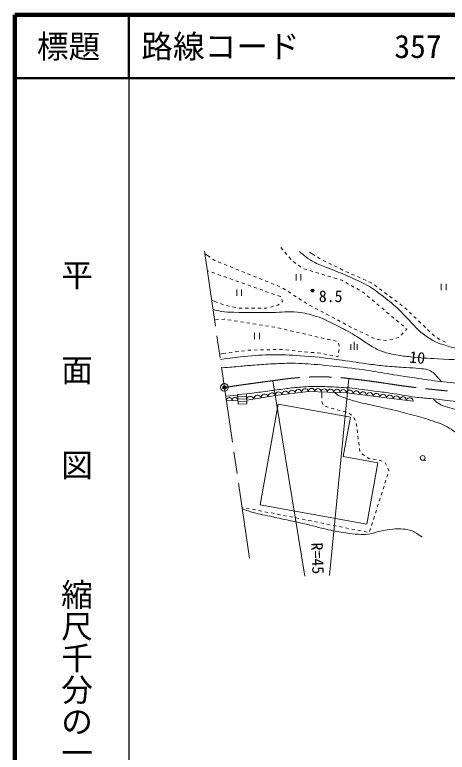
# Model space of a CAD drawing. Units: millimetres, scale not verified. Extents: x 40000 to 680000, y 20000 to 380000.
# Drawn here: x 40000 to 108333, y 263613 to 380000 of the extents above; entities that cross this region are included whole.
import ezdxf
from ezdxf.enums import TextEntityAlignment as Align

# ---------------------------------------------------------------- set-up
doc = ezdxf.new("R2010")
doc.units = ezdxf.units.MM
doc.header["$LTSCALE"] = 1000
doc.header["$PDMODE"] = 32
doc.header["$PDSIZE"] = 500
doc.linetypes.add('CHAIN', pattern=[18.5, 12, -1.5, 3.5, -1.5])
for name, color, linetype, lineweight in [('M-BGD', 7, 'Continuous', 13), ('M-BMK', 2, 'CHAIN', 13), ('M-BMK-SRVR', 3, 'Continuous', 13), ('M-STR-HTXT', 7, 'Continuous', 13), ('M-TTL', 2, 'Continuous', 140), ('M-TTL-BAND', 7, 'Continuous', 25), ('M-TTL-LINE', 7, 'Continuous', 50), ('M-TTL-TXT', 7, 'Continuous', 13)]:
    doc.layers.add(name, color=color, linetype=linetype, lineweight=lineweight)
doc.layers.add('M-OTRS', color=6, linetype='Continuous')
doc.styles.add('@ＭＳ ゴシック', font='')
doc.styles.add('ＭＳ ゴシック', font='')
doc.styles.get('@ＭＳ ゴシック').set_extended_font_data('@MS Gothic')
doc.styles.get('ＭＳ ゴシック').set_extended_font_data('MS Gothic')

msp = doc.modelspace()

# ---------------------------------------------------------------- linework, layer by layer
at = {"layer": 'M-BGD'}
for p, q in [((70027, 342286), (70857, 341728)), ((82354, 342914), (82030, 343295)), ((83002, 342152), (82678, 342533)), ((86584, 342553), (87427, 342016)), ((71272, 341449), (71657, 341190)), ((71657, 341190), (71690, 341177)), ((83650, 341390), (83326, 341771)), ((84406, 340746), (83998, 341036)), ((87849, 341747), (88271, 341478)), ((88704, 341230), (89155, 341014)), ((72154, 340991), (72618, 340805)), ((73082, 340618), (73546, 340432)), ((74010, 340246), (74474, 340060)), ((74938, 339874), (75402, 339687)), ((85221, 340167), (84813, 340457)), ((86127, 339773), (85648, 339917)), ((89605, 340797), (90056, 340580)), ((90506, 340363), (90957, 340146)), ((91407, 339929), (91858, 339713)), ((70690, 339531), (70418, 339628)), ((71632, 339196), (71161, 339364)), ((72574, 338861), (72103, 339029)), ((73517, 338527), (73046, 338694)), ((75866, 339501), (76330, 339315)), ((76795, 339129), (77259, 338943)), ((77723, 338756), (78187, 338570)), ((84440, 339059), (84440, 338059)), ((85190, 338059), (85190, 339059)), ((87084, 339484), (86605, 339629)), ((88041, 339195), (87563, 339340)), ((88999, 338906), (88520, 339051)), ((89956, 338617), (89477, 338762)), ((92308, 339496), (92400, 339452)), ((92400, 339452), (92764, 339289)), ((93220, 339086), (93677, 338882)), ((74459, 338192), (73988, 338359)), ((75401, 337857), (74930, 338024)), ((76344, 337522), (75872, 337689)), ((78651, 338384), (79115, 338198)), ((79579, 338012), (80043, 337826)), ((80507, 337639), (80971, 337453)), ((90913, 338328), (90435, 338473)), ((91658, 338104), (91392, 338184)), ((91852, 337995), (91658, 338104)), ((92725, 337507), (92288, 337751)), ((94134, 338679), (94590, 338475)), ((95047, 338272), (95504, 338068)), ((95960, 337864), (96417, 337661)), ((107393, 337533), (107393, 336533)), ((108143, 336533), (108143, 337533)), ((75081, 336642), (75081, 335642)), ((75831, 335642), (75831, 336642)), ((77286, 337187), (76815, 337355)), ((78228, 336852), (77757, 337020)), ((79170, 336517), (78699, 336685)), ((81435, 337267), (81899, 337081)), ((82335, 336839), (82757, 336572)), ((93598, 337019), (93161, 337263)), ((94470, 336531), (94034, 336775)), ((96818, 337363), (97219, 337064)), ((97620, 336765), (98020, 336466)), ((80113, 336183), (79641, 336350)), ((81055, 335848), (80584, 336015)), ((81984, 335518), (81526, 335680)), ((81989, 335505), (81984, 335518)), ((83180, 336304), (83602, 336037)), ((84025, 335770), (84448, 335503)), ((84870, 335236), (85293, 334968)), ((95038, 336214), (94907, 336287)), ((95305, 335988), (95038, 336214)), ((96070, 335344), (95688, 335666)), ((98421, 336166), (98822, 335867)), ((99223, 335568), (99623, 335269)), ((71106, 334959), (72040, 334603)), ((72507, 334425), (72975, 334247)), ((73451, 334099), (73940, 333995)), ((81356, 334115), (81575, 334171)), ((81575, 334171), (81795, 334334)), ((82318, 334721), (82183, 335044)), ((82197, 334632), (82318, 334721)), ((85715, 334701), (86138, 334434)), ((86571, 334185), (87013, 333950)), ((96834, 334699), (96452, 335021)), ((97599, 334054), (97217, 334377)), ((100024, 334970), (100425, 334671)), ((100825, 334372), (101226, 334073)), ((74429, 333891), (74918, 333788)), ((75409, 333702), (75909, 333701)), ((76409, 333701), (76909, 333700)), ((77409, 333700), (77909, 333699)), ((78409, 333699), (78909, 333698)), ((79409, 333698), (79733, 333698)), ((79733, 333698), (79903, 333741)), ((80388, 333866), (80872, 333990)), ((87454, 333716), (87896, 333481)), ((88337, 333247), (88779, 333012)), ((98363, 333410), (97981, 333732)), ((99128, 332765), (98745, 333087)), ((101622, 333769), (101983, 333423)), ((102345, 333077), (102706, 332731)), ((72196, 331905), (71697, 331878)), ((73094, 331954), (72695, 331932)), ((73193, 331939), (73094, 331954)), ((74181, 331782), (73687, 331860)), ((75169, 331626), (74675, 331704)), ((89221, 332777), (89662, 332543)), ((90104, 332308), (90545, 332074)), ((90987, 331839), (91428, 331605)), ((99892, 332120), (99510, 332443)), ((100657, 331476), (100274, 331798)), ((103067, 332386), (103428, 332040)), ((76156, 331469), (75663, 331548)), ((77144, 331313), (76650, 331391)), ((78132, 331157), (77638, 331235)), ((79119, 331000), (78626, 331078)), ((80107, 330844), (79613, 330922)), ((81095, 330687), (80601, 330765)), ((82070, 330467), (81583, 330578)), ((91870, 331370), (92311, 331135)), ((92753, 330901), (93195, 330666)), ((101421, 330831), (101039, 331153)), ((103789, 331694), (104151, 331348)), ((104512, 331003), (104873, 330657)), ((77898, 329791), (77898, 328791)), ((78648, 328791), (78648, 329791)), ((83045, 330245), (82558, 330356)), ((84020, 330023), (83533, 330134)), ((84995, 329801), (84508, 329912)), ((85970, 329579), (85483, 329690)), ((86945, 329357), (86458, 329468)), ((93643, 330445), (94093, 330228)), ((94544, 330011), (94994, 329795)), ((95445, 329578), (95896, 329361)), ((101037, 329424), (101377, 329791)), ((101717, 330158), (101938, 330395)), ((101938, 330395), (101803, 330509)), ((105234, 330311), (105595, 329965)), ((105957, 329620), (106318, 329274)), ((87921, 329135), (87433, 329246)), ((88896, 328913), (88408, 329024)), ((89871, 328691), (89383, 328802)), ((90846, 328469), (90358, 328580)), ((93602, 327125), (93602, 328375)), ((96346, 329144), (96797, 328927)), ((97270, 328786), (97765, 328718)), ((98261, 328650), (98756, 328582)), ((99241, 328693), (99726, 328816)), ((100211, 328938), (100696, 329061)), ((106727, 328997), (107175, 328773)), ((107622, 328550), (108069, 328326)), ((76818, 327051), (76869, 327058)), ((76869, 327058), (77318, 327069)), ((77817, 327081), (78317, 327094)), ((78817, 327106), (79317, 327118)), ((79817, 327131), (80317, 327143)), ((80817, 327156), (81316, 327168)), ((81816, 327180), (81999, 327185)), ((81999, 327185), (82315, 327155)), ((82812, 327107), (83310, 327059)), ((91257, 327685), (91148, 328173)), ((91174, 326701), (91257, 327195)), ((93102, 327125), (93102, 328000)), ((94102, 327125), (94102, 328000)), ((72360, 326439), (73351, 326575)), ((73846, 326643), (74341, 326711)), ((74837, 326779), (75332, 326847)), ((75827, 326915), (76323, 326983)), ((83808, 327011), (84306, 326964)), ((84803, 326916), (85301, 326868)), ((85799, 326821), (86296, 326773)), ((86794, 326725), (87292, 326677)), ((87790, 326630), (88235, 326587)), ((88235, 326587), (88287, 326577)), ((88777, 326482), (89268, 326386)), ((89759, 326291), (90250, 326196)), ((90741, 326100), (91062, 326038)), ((91062, 326038), (91091, 326208)), ((75184, 320084), (76589, 320165)), ((75273, 318529), (75184, 320084)), ((76589, 320165), (76678, 318610)), ((88520, 320482), (88512, 319482)), ((73334, 319826), (75191, 319959)), ((75238, 319139), (73444, 319074)), ((76609, 319808), (75204, 319727)), ((76632, 319409), (75227, 319328)), ((76655, 319010), (75250, 318929)), ((88519, 318984), (88677, 318509)), ((76678, 318610), (75273, 318529)), ((81631, 318532), (78766, 302679)), ((93032, 316471), (81631, 318532)), ((89018, 318223), (89497, 318078)), ((89975, 317933), (90382, 317810)), ((90382, 317810), (90455, 317791)), ((90938, 317663), (91421, 317534)), ((91904, 317406), (92388, 317278)), ((92858, 317125), (93225, 316786)), ((93032, 316471), (91910, 310262)), ((93570, 316430), (93788, 315980)), ((93957, 315516), (94022, 315020)), ((94087, 314524), (94152, 314028)), ((94216, 313532), (94281, 313037)), ((94346, 312541), (94411, 312045)), ((94476, 311549), (94541, 311054)), ((97378, 309274), (91910, 310262)), ((94824, 310696), (95244, 310424)), ((95664, 310152), (95939, 309974)), ((95939, 309974), (96109, 309949)), ((96603, 309874), (97098, 309800)), ((97590, 309718), (98056, 309536)), ((104448, 309690), (104948, 309690)), ((95635, 299630), (97378, 309274)), ((98514, 309346), (98732, 308896)), ((98950, 308446), (99127, 308080)), ((98948, 307515), (98796, 307038)), ((99127, 308080), (99099, 307991)), ((98644, 306562), (98493, 306086)), ((98341, 305609), (98190, 305133)), ((98038, 304656), (97886, 304180)), ((78766, 302679), (95635, 299630)), ((97432, 302750), (97280, 302274)), ((97735, 303703), (97583, 303227)), ((76080, 302253), (75916, 302286)), ((77061, 302058), (76570, 302156)), ((78041, 301863), (77551, 301961)), ((79022, 301669), (78532, 301766)), ((80003, 301474), (79513, 301571)), ((97128, 301797), (96977, 301321)), ((80984, 301279), (80494, 301376)), ((81965, 301084), (81474, 301182)), ((82946, 300889), (82455, 300987)), ((83926, 300694), (83436, 300792)), ((84907, 300500), (84417, 300597)), ((85888, 300305), (85398, 300402)), ((96825, 300844), (96674, 300368)), ((86869, 300110), (86379, 300207)), ((87850, 299915), (87359, 300013)), ((88831, 299720), (88340, 299818)), ((89812, 299526), (89321, 299623)), ((90792, 299331), (90302, 299428)), ((91773, 299136), (91283, 299233)), ((96522, 299892), (96370, 299415)), ((92754, 298941), (92264, 299039)), ((93735, 298746), (93244, 298844)), ((94716, 298552), (94225, 298649)), ((95697, 298357), (95206, 298454)), ((96219, 298939), (96067, 298462))]:
    msp.add_line(p, q, dxfattribs=at)
msp.add_lwpolyline([(102930, 319008), (92394, 320341), (86384, 320559), (81187, 319919), (76645, 319189)], dxfattribs=at)
for centre, radius in [((87045, 336461), 150), ((87045, 336461), 120), ((87045, 336461), 90), ((87045, 336461), 60), ((87045, 336461), 30), ((87045, 336461), 20), ((104448, 310065), 375)]:
    msp.add_circle(centre, radius, dxfattribs=at)
for centre, radius, start, end in [((79496, 319566), 581, 17.11029, 181.14879), ((80632, 319748), 581, 17.11029, 181.14879), ((81709, 319959), 524, 9.67183, 184.36995), ((82749, 320087), 524, 9.67183, 184.36995), ((83788, 320215), 524, 9.67183, 184.36995), ((84828, 320343), 524, 9.67183, 184.36995), ((85867, 320471), 524, 9.67183, 184.36995), ((86885, 320540), 501, 358.04843, 177.79483), ((87887, 320504), 501, 358.04843, 177.79483), ((88888, 320467), 501, 358.04843, 177.79483), ((89890, 320431), 501, 358.04843, 177.79483), ((90891, 320395), 501, 358.04843, 177.79483), ((91893, 320358), 501, 358.04843, 177.79483), ((92916, 320243), 532, 356.2383, 169.34412), ((93970, 320109), 532, 356.2383, 169.34412), ((95024, 319976), 532, 356.2383, 169.34412), ((96077, 319843), 532, 356.2383, 169.34412), ((97131, 319710), 532, 356.2383, 169.34412), ((98185, 319576), 532, 356.2383, 169.34412), ((73891, 319139), 451, 355.86315, 188.24802), ((74788, 319171), 451, 355.86315, 188.24802), ((77226, 319201), 581, 17.11029, 181.14879), ((78361, 319383), 581, 17.11029, 181.14879), ((99238, 319443), 532, 356.2383, 169.34412), ((100292, 319310), 532, 356.2383, 169.34412), ((101346, 319177), 532, 356.2383, 169.34412), ((102399, 319043), 532, 356.2383, 169.34412)]:
    msp.add_arc(centre, radius, start, end, dxfattribs=at)
for points, knots in [([(84993, 342651), (85427, 342243), (85567, 342124), (85963, 341821), (86489, 341420), (86813, 341232), (87395, 340917), (88202, 340479), (88712, 340354), (89560, 340001), (90751, 339505), (91438, 339274), (92618, 338752), (93813, 338224), (94510, 337977), (95643, 337327), (96721, 336708), (97273, 336273), (98260, 335517), (99292, 334727), (99853, 334258), (100792, 333361), (101686, 332506), (102105, 331946), (102981, 331073), (103506, 330550), (103768, 330218), (104354, 329764), (104991, 329271), (105355, 328994), (106067, 328617), (106666, 328300), (107022, 328153), (107666, 327939), (108478, 327670), (108940, 327527), (109782, 327374), (110379, 327265), (110715, 327204), (111321, 327166), (112756, 327075), (113565, 327145), (115004, 327166), (116632, 327189), (117544, 327243), (119172, 327287), (119938, 327307), (120368, 327376), (121134, 327335), (121743, 327303), (122087, 327282), (122685, 327166), (123314, 327044), (123706, 327027), (124260, 326705), (124835, 326372), (125112, 326095), (125544, 325591), (126154, 324880), (126390, 324396), (126859, 323585), (127412, 322629), (127686, 322072), (128167, 321077), (128696, 319985), (129003, 319375), (129440, 318242), (129839, 317208), (129955, 316836), (130339, 315550)], [0, 0, 0, 0, 1, 1, 1, 2, 2, 2, 3, 3, 3, 4, 4, 4, 5, 5, 5, 6, 6, 6, 7, 7, 7, 8, 8, 8, 9, 9, 9, 10, 10, 10, 11, 11, 11, 12, 12, 12, 13, 13, 13, 14, 14, 14, 15, 15, 15, 16, 16, 16, 17, 17, 17, 18, 18, 18, 19, 19, 19, 20, 20, 20, 21, 21, 21, 22, 22, 22, 23, 23, 23, 23]), ([(71320, 333504), (71901, 333324), (72093, 333280), (72599, 333187), (73370, 333046), (73819, 333085), (74602, 333058), (76982, 332975), (78317, 333019), (80698, 333025), (82241, 333029), (83115, 333233), (84648, 333058), (85829, 332922), (86488, 332762), (87621, 332401), (88900, 331993), (89560, 331604), (90765, 331011), (91954, 330427), (92613, 330081), (93748, 329399), (94632, 328868), (95071, 328482), (95956, 327956), (96648, 327544), (97019, 327269), (97771, 326981), (98698, 326626), (99250, 326505), (100226, 326324), (101139, 326155), (101660, 326108), (102583, 326009), (104225, 325833), (105151, 325794), (106799, 325694), (109381, 325538), (110833, 325553), (113415, 325403), (115451, 325286), (116597, 325263), (118624, 325040), (119480, 324945), (119970, 324933), (120805, 324725), (121607, 324525), (122102, 324486), (122816, 324071), (123581, 323626), (123938, 323250), (124538, 322601), (125374, 321696), (125659, 321040), (126358, 320027), (126916, 319219), (127312, 318814), (127767, 317944), (128011, 317477), (128101, 317301), (128336, 316719)], [0, 0, 0, 0, 1, 1, 1, 2, 2, 2, 3, 3, 3, 4, 4, 4, 5, 5, 5, 6, 6, 6, 7, 7, 7, 8, 8, 8, 9, 9, 9, 10, 10, 10, 11, 11, 11, 12, 12, 12, 13, 13, 13, 14, 14, 14, 15, 15, 15, 16, 16, 16, 17, 17, 17, 18, 18, 18, 19, 19, 19, 20, 20, 20, 20]), ([(72483, 325605), (74240, 325864), (74729, 325926), (76176, 326067), (78006, 326245), (79037, 326329), (80876, 326334), (82818, 326339), (83907, 326283), (85844, 326140), (88124, 325972), (89392, 325779), (91659, 325486), (93463, 325252), (94464, 325056), (96267, 324825), (97281, 324695), (97850, 324622), (98868, 324534), (100021, 324435), (100670, 324409), (101824, 324324), (102639, 324265), (103098, 324261), (103910, 324167), (104446, 324105), (104768, 324153), (105277, 323973), (105618, 323853), (105792, 323732), (106085, 323521), (106420, 323279), (106557, 323079), (106828, 322767), (107043, 322519), (107115, 322428), (107352, 322109)], [0, 0, 0, 0, 1, 1, 1, 2, 2, 2, 3, 3, 3, 4, 4, 4, 5, 5, 5, 6, 6, 6, 7, 7, 7, 8, 8, 8, 9, 9, 9, 10, 10, 10, 11, 11, 11, 12, 12, 12, 12]), ([(72677, 324284), (74136, 324396), (74505, 324423), (75676, 324522), (76541, 324595), (77024, 324649), (77890, 324715), (79031, 324804), (79670, 324862), (80813, 324909), (82182, 324966), (82950, 325025), (84319, 324990), (85911, 324949), (86801, 324869), (88388, 324730), (90293, 324562), (91360, 324459), (93258, 324221), (96518, 323811), (98322, 323426), (101570, 322930), (102790, 322744), (103471, 322621), (104695, 322458), (106312, 322243), (107215, 322092), (108839, 321949), (110157, 321833), (110903, 321864), (112219, 321731), (114085, 321542), (115133, 321390), (116960, 320968), (117911, 320748), (118439, 320589), (119351, 320241), (120000, 319993), (120346, 319810), (120967, 319498), (121986, 318985), (122520, 318628), (123499, 318042), (124094, 317686), (124437, 317500), (125001, 317097), (125527, 316720), (125704, 316572), (126295, 316064)], [0, 0, 0, 0, 1, 1, 1, 2, 2, 2, 3, 3, 3, 4, 4, 4, 5, 5, 5, 6, 6, 6, 7, 7, 7, 8, 8, 8, 9, 9, 9, 10, 10, 10, 11, 11, 11, 12, 12, 12, 13, 13, 13, 14, 14, 14, 15, 15, 15, 16, 16, 16, 16]), ([(76589, 320165), (78071, 320356), (78444, 320404), (79632, 320562), (80572, 320687), (81098, 320766), (82039, 320885), (82934, 320998), (83434, 321077), (84333, 321160), (85265, 321245), (85788, 321297), (86724, 321321), (87922, 321352), (88595, 321339), (89793, 321289), (91167, 321231), (91937, 321182), (93307, 321052), (94888, 320903), (95766, 320747), (97341, 320544), (98378, 320410), (98960, 320341), (99994, 320191), (101266, 320006), (101966, 319818), (103241, 319658), (104204, 319537), (104748, 319517), (105713, 319416), (107115, 319268), (107898, 319161), (109299, 319004), (110355, 318885), (110949, 318843), (112002, 318704), (113085, 318561), (113698, 318501), (114765, 318268), (115757, 318050), (116311, 317906), (117273, 317577), (118074, 317303), (118517, 317123), (119272, 316741), (120204, 316270), (120697, 315945), (121562, 315360), (122545, 314695), (123061, 314272), (123997, 313543), (124920, 312823), (125451, 312434), (126314, 311643), (127273, 310765), (127768, 310229), (128677, 309299), (130420, 307514), (131367, 306485), (133081, 304671), (135193, 302434), (136374, 301179), (138478, 298934), (141456, 295757), (143095, 293950), (146087, 290786), (148674, 288051), (150156, 286549), (152765, 283835), (153858, 282699), (154458, 282051), (155564, 280927), (156642, 279833), (157274, 279248), (158363, 278165), (159816, 276719), (160590, 275867), (162070, 274448), (163833, 272759), (164839, 271829), (166686, 270232), (168273, 268860), (169152, 268074), (170830, 266816), (172607, 265483), (173611, 264742), (175482, 263544), (175882, 263289), (176181, 263098), (176471, 262916)], [0, 0, 0, 0, 1, 1, 1, 2, 2, 2, 3, 3, 3, 4, 4, 4, 5, 5, 5, 6, 6, 6, 7, 7, 7, 8, 8, 8, 9, 9, 9, 10, 10, 10, 11, 11, 11, 12, 12, 12, 13, 13, 13, 14, 14, 14, 15, 15, 15, 16, 16, 16, 17, 17, 17, 18, 18, 18, 19, 19, 19, 20, 20, 20, 21, 21, 21, 22, 22, 22, 23, 23, 23, 24, 24, 24, 25, 25, 25, 26, 26, 26, 27, 27, 27, 28, 28, 28, 29, 29, 29, 30, 30, 30, 30]), ([(90505, 320410), (90673, 320249), (90741, 320201), (90906, 320085), (91274, 319825), (91544, 319787), (91961, 319618), (92654, 319337), (93057, 319214), (93774, 319004), (94887, 318679), (95536, 318597), (96666, 318338), (97868, 318062), (98545, 317925), (99743, 317635), (101006, 317329), (101714, 317160), (102966, 316811), (104166, 316476), (104848, 316316), (106019, 315890), (107064, 315510), (107700, 315373), (108642, 314782), (109513, 314235), (109959, 313853), (110704, 313144), (111134, 312734), (111420, 312525), (111721, 312013), (111980, 311574), (112076, 311295), (112206, 310802), (112339, 310298), (112368, 309998), (112368, 309477), (112367, 308955), (112296, 308664), (112190, 308153), (112098, 307708), (112009, 307468), (111867, 307037), (111711, 306561), (111608, 306300), (111436, 305830), (111009, 304665), (110844, 304295), (110261, 302879)], [0, 0, 0, 0, 1, 1, 1, 2, 2, 2, 3, 3, 3, 4, 4, 4, 5, 5, 5, 6, 6, 6, 7, 7, 7, 8, 8, 8, 9, 9, 9, 10, 10, 10, 11, 11, 11, 12, 12, 12, 13, 13, 13, 14, 14, 14, 15, 15, 15, 16, 16, 16, 16]), ([(106139, 319353), (106300, 319164), (106362, 319106), (106522, 318965), (106798, 318723), (106989, 318628), (107318, 318465), (107849, 318202), (108190, 318158), (108756, 317981), (109308, 317807), (109621, 317719), (110177, 317561), (110731, 317403), (111059, 317373), (111599, 317173), (112075, 316996), (112326, 316856), (112778, 316624), (113170, 316422), (113407, 316333), (113764, 316074), (114067, 315854), (114221, 315705), (114474, 315428), (114736, 315142), (114880, 314973), (115072, 314637), (115297, 314244), (115355, 313990), (115524, 313570), (115704, 313126), (115832, 312886), (115971, 312428), (116187, 311711), (116226, 311288), (116407, 310562), (116648, 309593), (116755, 309041), (117061, 308090), (117268, 307446), (117382, 307081), (117667, 306467), (117935, 305889), (118123, 305582), (118458, 305041), (119006, 304158), (119282, 303631), (119961, 302844), (120611, 302091), (121003, 301685), (121770, 301051), (122641, 300330), (123178, 299978), (124161, 299419), (125234, 298810), (125868, 298508), (127036, 298111), (128209, 297712), (128911, 297638), (130117, 297352), (130986, 297145), (131476, 297044), (132346, 296843), (133075, 296674), (133503, 296646), (134212, 296407), (134782, 296214), (135107, 296096), (135617, 295777), (136213, 295403), (136507, 295112), (136950, 294565), (137318, 294111), (137462, 293800), (137677, 293257), (137900, 292691), (137946, 292346), (138089, 291754), (138342, 290700), (138399, 290091), (138652, 289036), (138889, 288047), (138978, 287477), (139314, 286516), (139676, 285484), (139939, 284923), (140467, 283965), (141121, 282779), (141552, 282146), (142373, 281068), (143108, 280104), (143551, 279575), (144450, 278761), (144962, 278298), (145274, 278057), (145872, 277711), (146575, 277304), (146973, 277059), (147746, 276806), (148408, 276590), (148801, 276536), (149490, 276435), (150324, 276312), (150803, 276345), (151639, 276241), (152447, 276140), (152903, 276088), (153698, 275912), (154353, 275767), (154728, 275688), (155346, 275427), (156167, 275080), (156587, 274787), (157309, 274264), (157981, 273777), (158287, 273411), (158860, 272810), (159564, 272070), (159925, 271621), (160532, 270799), (161028, 270128), (161267, 269723), (161695, 269006), (162077, 268364), (162313, 268013), (162612, 267328), (162964, 266521), (163097, 266042), (163339, 265196), (163642, 264139), (163823, 263545), (163998, 262459), (164184, 261305), (164233, 260647), (164288, 259479), (164349, 258203), (164323, 257748), (164252, 256208)], [0, 0, 0, 0, 1, 1, 1, 2, 2, 2, 3, 3, 3, 4, 4, 4, 5, 5, 5, 6, 6, 6, 7, 7, 7, 8, 8, 8, 9, 9, 9, 10, 10, 10, 11, 11, 11, 12, 12, 12, 13, 13, 13, 14, 14, 14, 15, 15, 15, 16, 16, 16, 17, 17, 17, 18, 18, 18, 19, 19, 19, 20, 20, 20, 21, 21, 21, 22, 22, 22, 23, 23, 23, 24, 24, 24, 25, 25, 25, 26, 26, 26, 27, 27, 27, 28, 28, 28, 29, 29, 29, 30, 30, 30, 31, 31, 31, 32, 32, 32, 33, 33, 33, 34, 34, 34, 35, 35, 35, 36, 36, 36, 37, 37, 37, 38, 38, 38, 39, 39, 39, 40, 40, 40, 41, 41, 41, 42, 42, 42, 43, 43, 43, 44, 44, 44, 45, 45, 45, 46, 46, 46, 46]), ([(75952, 302041), (76548, 301800), (76731, 301744), (77238, 301577), (78439, 301181), (79159, 301124), (80393, 300845), (82401, 300390), (83535, 300179), (85541, 299714), (87110, 299350), (87974, 299082), (89547, 298734), (90613, 298498), (91214, 298382), (92293, 298217), (93079, 298097), (93524, 298049), (94318, 298012), (94924, 297984), (95272, 297936), (95871, 298028), (96636, 298146), (97033, 298360), (97788, 298524), (98356, 298647), (98679, 298700), (99256, 298766), (99933, 298844), (100319, 298875), (101000, 298847), (101540, 298825), (101851, 298823), (102373, 298685), (102707, 298598), (102874, 298486), (103181, 298330), (103665, 298085), (103824, 297951), (104344, 297571)], [0, 0, 0, 0, 1, 1, 1, 2, 2, 2, 3, 3, 3, 4, 4, 4, 5, 5, 5, 6, 6, 6, 7, 7, 7, 8, 8, 8, 9, 9, 9, 10, 10, 10, 11, 11, 11, 12, 12, 12, 13, 13, 13, 13])]:
    msp.add_open_spline(points, degree=3, knots=knots, dxfattribs=at)
msp.add_point((87045, 336461), dxfattribs=at)
at = {"layer": 'M-BMK'}
msp.add_line((77103, 294223), (69875, 343318), dxfattribs=at)
msp.add_open_spline([(73134, 321185), (74908, 321445), (75358, 321511), (76784, 321711), (78317, 321925), (79175, 322043), (80710, 322244), (81996, 322412), (82713, 322537), (84005, 322656), (85270, 322771), (85982, 322821), (87252, 322849), (88653, 322881), (89439, 322846), (90838, 322777), (91969, 322721), (92597, 322613), (93722, 322486), (97619, 322045), (99776, 321587), (103672, 321129), (104977, 320976), (105709, 320905), (107016, 320766), (108890, 320565), (109943, 320490), (111814, 320257), (113219, 320081), (114015, 320024), (115403, 319739), (116452, 319523), (117045, 319402), (118056, 319048), (119117, 318677), (119673, 318363), (120673, 317849), (121736, 317302), (122332, 316986), (123326, 316322), (124203, 315738), (124666, 315366), (125471, 314687), (126177, 314090), (126411, 313869), (127216, 313087)], degree=3, knots=[0, 0, 0, 0, 1, 1, 1, 2, 2, 2, 3, 3, 3, 4, 4, 4, 5, 5, 5, 6, 6, 6, 7, 7, 7, 8, 8, 8, 9, 9, 9, 10, 10, 10, 11, 11, 11, 12, 12, 12, 13, 13, 13, 14, 14, 14, 15, 15, 15, 15], dxfattribs=at)
at = {"layer": 'M-BMK-SRVR'}
msp.add_circle((73134, 321185), 600, dxfattribs=at)
at = {"layer": 'M-OTRS'}
msp.add_point((73134, 321185), dxfattribs=at)
at = {"layer": 'M-STR-HTXT'}
for p, q in [((92777, 322584), (89736, 291492)), ((80786, 322248), (85816, 291412))]:
    msp.add_line(p, q, dxfattribs=at)
at = {"layer": 'M-TTL'}
for p, q in [((40000, 380000), (40000, 20000)), ((680000, 380000), (40000, 380000))]:
    msp.add_line(p, q, dxfattribs=at)
at = {"layer": 'M-TTL-BAND'}
msp.add_line((58000, 370000), (58000, 20000), dxfattribs=at)
at = {"layer": 'M-TTL-LINE'}
for p, q in [((58000, 380000), (58000, 370000)), ((40000, 370000), (680000, 370000))]:
    msp.add_line(p, q, dxfattribs=at)

# ---------------------------------------------------------------- texts
at = {"layer": 'M-BGD', "style": 'ＭＳ ゴシック'}
msp.add_text('8.5', height=1833, dxfattribs=at).set_placement((89911, 335574), align=Align.MIDDLE_CENTER)
msp.add_text('10', height=1833, rotation=354.806, dxfattribs=at).set_placement((103592, 325912), align=Align.MIDDLE_CENTER)
at = {"layer": 'M-STR-HTXT', "style": 'ＭＳ ゴシック'}
msp.add_text('R=45', height=1833, rotation=272.441, dxfattribs=at).set_placement((86381, 294150), align=Align.BOTTOM_CENTER)
at = {"layer": 'M-TTL-BAND', "style": '@ＭＳ ゴシック'}
for s, p in [('平\u3000\u3000面\u3000\u3000図', (49777, 306475)), ('縮尺千分の一', (49777, 261030))]:
    msp.add_text(s, height=3666, rotation=270, dxfattribs=at).set_placement(p, align=Align.MIDDLE_RIGHT)
at = {"layer": 'M-TTL-TXT', "style": 'ＭＳ ゴシック'}
msp.add_text('標題', height=3666, dxfattribs=at).set_placement((48500, 375000), align=Align.MIDDLE_CENTER)
msp.add_text('路線コード      357', height=3666, dxfattribs=at).set_placement((60000, 375000), align=Align.MIDDLE_LEFT)

doc.saveas('drawing.dxf')
